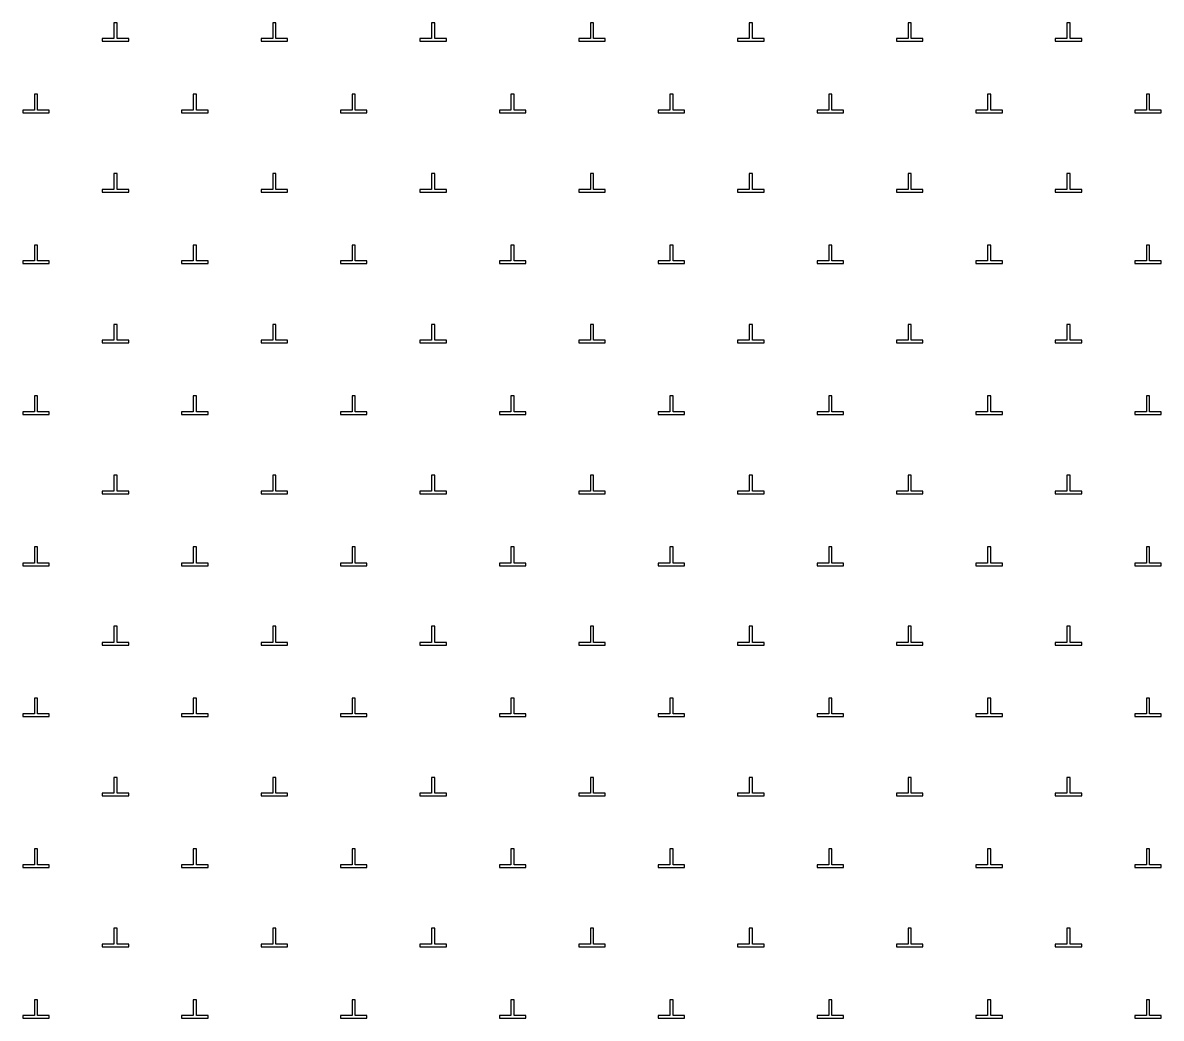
# Model space of a CAD drawing. Extents: x 550890 to 551618, y 1839259 to 1840146.
# Drawn here: x 551495.14 to 551516.64, y 1839950.24 to 1839969.05 of the extents above; entities that cross this region are included whole.
import ezdxf

# ---------------------------------------------------------------- set-up
doc = ezdxf.new("R2010")
doc.units = 0
doc.layers.add('Level 19', color=7, linetype='Continuous')

msp = doc.modelspace()

# ---------------------------------------------------------------- linework, layer by layer
at = {"layer": 'Level 19'}
for p, q in [((551496.92, 1839969.05), (551496.86, 1839969.05)), ((551496.86, 1839969.05), (551496.86, 1839968.75)), ((551496.92, 1839968.75), (551496.92, 1839969.05)), ((551499.92, 1839969.05), (551499.86, 1839969.05)), ((551499.86, 1839969.05), (551499.86, 1839968.75)), ((551499.92, 1839968.75), (551499.92, 1839969.05)), ((551502.92, 1839969.05), (551502.86, 1839969.05)), ((551502.86, 1839969.05), (551502.86, 1839968.75)), ((551502.92, 1839968.75), (551502.92, 1839969.05)), ((551505.92, 1839969.05), (551505.86, 1839969.05)), ((551505.86, 1839969.05), (551505.86, 1839968.75)), ((551505.92, 1839968.75), (551505.92, 1839969.05)), ((551508.92, 1839969.05), (551508.86, 1839969.05)), ((551508.86, 1839969.05), (551508.86, 1839968.75)), ((551508.92, 1839968.75), (551508.92, 1839969.05)), ((551511.92, 1839969.05), (551511.86, 1839969.05)), ((551511.86, 1839969.05), (551511.86, 1839968.75)), ((551511.92, 1839968.75), (551511.92, 1839969.05)), ((551514.92, 1839969.05), (551514.86, 1839969.05)), ((551514.86, 1839969.05), (551514.86, 1839968.75)), ((551514.92, 1839968.75), (551514.92, 1839969.05)), ((551496.86, 1839968.75), (551496.64, 1839968.75)), ((551496.64, 1839968.75), (551496.64, 1839968.7)), ((551497.14, 1839968.75), (551496.92, 1839968.75)), ((551497.14, 1839968.7), (551497.14, 1839968.75)), ((551499.86, 1839968.75), (551499.64, 1839968.75)), ((551499.64, 1839968.75), (551499.64, 1839968.7)), ((551500.14, 1839968.75), (551499.92, 1839968.75)), ((551500.14, 1839968.7), (551500.14, 1839968.75)), ((551502.86, 1839968.75), (551502.64, 1839968.75)), ((551502.64, 1839968.75), (551502.64, 1839968.7)), ((551503.14, 1839968.75), (551502.92, 1839968.75)), ((551503.14, 1839968.7), (551503.14, 1839968.75)), ((551505.86, 1839968.75), (551505.64, 1839968.75)), ((551505.64, 1839968.75), (551505.64, 1839968.7)), ((551506.14, 1839968.75), (551505.92, 1839968.75)), ((551506.14, 1839968.7), (551506.14, 1839968.75)), ((551508.86, 1839968.75), (551508.64, 1839968.75)), ((551508.64, 1839968.75), (551508.64, 1839968.7)), ((551509.14, 1839968.75), (551508.92, 1839968.75)), ((551509.14, 1839968.7), (551509.14, 1839968.75)), ((551511.86, 1839968.75), (551511.64, 1839968.75)), ((551511.64, 1839968.75), (551511.64, 1839968.7)), ((551512.14, 1839968.75), (551511.92, 1839968.75)), ((551512.14, 1839968.7), (551512.14, 1839968.75)), ((551514.86, 1839968.75), (551514.64, 1839968.75)), ((551514.64, 1839968.75), (551514.64, 1839968.7)), ((551515.14, 1839968.75), (551514.92, 1839968.75)), ((551515.14, 1839968.7), (551515.14, 1839968.75)), ((551496.64, 1839968.7), (551497.14, 1839968.7)), ((551499.64, 1839968.7), (551500.14, 1839968.7)), ((551502.64, 1839968.7), (551503.14, 1839968.7)), ((551505.64, 1839968.7), (551506.14, 1839968.7)), ((551508.64, 1839968.7), (551509.14, 1839968.7)), ((551511.64, 1839968.7), (551512.14, 1839968.7)), ((551514.64, 1839968.7), (551515.14, 1839968.7)), ((551495.42, 1839967.7), (551495.36, 1839967.7)), ((551495.36, 1839967.7), (551495.36, 1839967.4)), ((551495.42, 1839967.4), (551495.42, 1839967.7)), ((551498.42, 1839967.7), (551498.36, 1839967.7)), ((551498.36, 1839967.7), (551498.36, 1839967.4)), ((551498.42, 1839967.4), (551498.42, 1839967.7)), ((551501.42, 1839967.7), (551501.36, 1839967.7)), ((551501.36, 1839967.7), (551501.36, 1839967.4)), ((551501.42, 1839967.4), (551501.42, 1839967.7)), ((551504.42, 1839967.7), (551504.36, 1839967.7)), ((551504.36, 1839967.7), (551504.36, 1839967.4)), ((551504.42, 1839967.4), (551504.42, 1839967.7)), ((551507.42, 1839967.7), (551507.36, 1839967.7)), ((551507.36, 1839967.7), (551507.36, 1839967.4)), ((551507.42, 1839967.4), (551507.42, 1839967.7)), ((551510.42, 1839967.7), (551510.36, 1839967.7)), ((551510.36, 1839967.7), (551510.36, 1839967.4)), ((551510.42, 1839967.4), (551510.42, 1839967.7)), ((551513.42, 1839967.7), (551513.36, 1839967.7)), ((551513.36, 1839967.7), (551513.36, 1839967.4)), ((551513.42, 1839967.4), (551513.42, 1839967.7)), ((551516.42, 1839967.7), (551516.36, 1839967.7)), ((551516.36, 1839967.7), (551516.36, 1839967.4)), ((551516.42, 1839967.4), (551516.42, 1839967.7)), ((551495.36, 1839967.4), (551495.14, 1839967.4)), ((551495.14, 1839967.4), (551495.14, 1839967.35)), ((551495.14, 1839967.35), (551495.64, 1839967.35)), ((551495.64, 1839967.4), (551495.42, 1839967.4)), ((551495.64, 1839967.35), (551495.64, 1839967.4)), ((551498.36, 1839967.4), (551498.14, 1839967.4)), ((551498.14, 1839967.4), (551498.14, 1839967.35)), ((551498.14, 1839967.35), (551498.64, 1839967.35)), ((551498.64, 1839967.4), (551498.42, 1839967.4)), ((551498.64, 1839967.35), (551498.64, 1839967.4)), ((551501.36, 1839967.4), (551501.14, 1839967.4)), ((551501.14, 1839967.4), (551501.14, 1839967.35)), ((551501.14, 1839967.35), (551501.64, 1839967.35)), ((551501.64, 1839967.4), (551501.42, 1839967.4)), ((551501.64, 1839967.35), (551501.64, 1839967.4)), ((551504.36, 1839967.4), (551504.14, 1839967.4)), ((551504.14, 1839967.4), (551504.14, 1839967.35)), ((551504.14, 1839967.35), (551504.64, 1839967.35)), ((551504.64, 1839967.4), (551504.42, 1839967.4)), ((551504.64, 1839967.35), (551504.64, 1839967.4)), ((551507.36, 1839967.4), (551507.14, 1839967.4)), ((551507.14, 1839967.4), (551507.14, 1839967.35)), ((551507.14, 1839967.35), (551507.64, 1839967.35)), ((551507.64, 1839967.4), (551507.42, 1839967.4)), ((551507.64, 1839967.35), (551507.64, 1839967.4)), ((551510.36, 1839967.4), (551510.14, 1839967.4)), ((551510.14, 1839967.4), (551510.14, 1839967.35)), ((551510.14, 1839967.35), (551510.64, 1839967.35)), ((551510.64, 1839967.4), (551510.42, 1839967.4)), ((551510.64, 1839967.35), (551510.64, 1839967.4)), ((551513.36, 1839967.4), (551513.14, 1839967.4)), ((551513.14, 1839967.4), (551513.14, 1839967.35)), ((551513.14, 1839967.35), (551513.64, 1839967.35)), ((551513.64, 1839967.4), (551513.42, 1839967.4)), ((551513.64, 1839967.35), (551513.64, 1839967.4)), ((551516.36, 1839967.4), (551516.14, 1839967.4)), ((551516.14, 1839967.4), (551516.14, 1839967.35)), ((551516.14, 1839967.35), (551516.64, 1839967.35)), ((551516.64, 1839967.4), (551516.42, 1839967.4)), ((551516.64, 1839967.35), (551516.64, 1839967.4)), ((551496.92, 1839966.2), (551496.86, 1839966.2)), ((551496.86, 1839966.2), (551496.86, 1839965.9)), ((551496.92, 1839965.9), (551496.92, 1839966.2)), ((551499.92, 1839966.2), (551499.86, 1839966.2)), ((551499.86, 1839966.2), (551499.86, 1839965.9)), ((551499.92, 1839965.9), (551499.92, 1839966.2)), ((551502.92, 1839966.2), (551502.86, 1839966.2)), ((551502.86, 1839966.2), (551502.86, 1839965.9)), ((551502.92, 1839965.9), (551502.92, 1839966.2)), ((551505.92, 1839966.2), (551505.86, 1839966.2)), ((551505.86, 1839966.2), (551505.86, 1839965.9)), ((551505.92, 1839965.9), (551505.92, 1839966.2)), ((551508.92, 1839966.2), (551508.86, 1839966.2)), ((551508.86, 1839966.2), (551508.86, 1839965.9)), ((551508.92, 1839965.9), (551508.92, 1839966.2)), ((551511.92, 1839966.2), (551511.86, 1839966.2)), ((551511.86, 1839966.2), (551511.86, 1839965.9)), ((551511.92, 1839965.9), (551511.92, 1839966.2)), ((551514.92, 1839966.2), (551514.86, 1839966.2)), ((551514.86, 1839966.2), (551514.86, 1839965.9)), ((551514.92, 1839965.9), (551514.92, 1839966.2)), ((551496.86, 1839965.9), (551496.64, 1839965.9)), ((551496.64, 1839965.9), (551496.64, 1839965.85)), ((551496.64, 1839965.85), (551497.14, 1839965.85)), ((551497.14, 1839965.9), (551496.92, 1839965.9)), ((551497.14, 1839965.85), (551497.14, 1839965.9)), ((551499.86, 1839965.9), (551499.64, 1839965.9)), ((551499.64, 1839965.9), (551499.64, 1839965.85)), ((551499.64, 1839965.85), (551500.14, 1839965.85)), ((551500.14, 1839965.9), (551499.92, 1839965.9)), ((551500.14, 1839965.85), (551500.14, 1839965.9)), ((551502.86, 1839965.9), (551502.64, 1839965.9)), ((551502.64, 1839965.9), (551502.64, 1839965.85)), ((551502.64, 1839965.85), (551503.14, 1839965.85)), ((551503.14, 1839965.9), (551502.92, 1839965.9)), ((551503.14, 1839965.85), (551503.14, 1839965.9)), ((551505.86, 1839965.9), (551505.64, 1839965.9)), ((551505.64, 1839965.9), (551505.64, 1839965.85)), ((551505.64, 1839965.85), (551506.14, 1839965.85)), ((551506.14, 1839965.9), (551505.92, 1839965.9)), ((551506.14, 1839965.85), (551506.14, 1839965.9)), ((551508.86, 1839965.9), (551508.64, 1839965.9)), ((551508.64, 1839965.9), (551508.64, 1839965.85)), ((551508.64, 1839965.85), (551509.14, 1839965.85)), ((551509.14, 1839965.9), (551508.92, 1839965.9)), ((551509.14, 1839965.85), (551509.14, 1839965.9)), ((551511.86, 1839965.9), (551511.64, 1839965.9)), ((551511.64, 1839965.9), (551511.64, 1839965.85)), ((551511.64, 1839965.85), (551512.14, 1839965.85)), ((551512.14, 1839965.9), (551511.92, 1839965.9)), ((551512.14, 1839965.85), (551512.14, 1839965.9)), ((551514.86, 1839965.9), (551514.64, 1839965.9)), ((551514.64, 1839965.9), (551514.64, 1839965.85)), ((551514.64, 1839965.85), (551515.14, 1839965.85)), ((551515.14, 1839965.9), (551514.92, 1839965.9)), ((551515.14, 1839965.85), (551515.14, 1839965.9)), ((551495.42, 1839964.85), (551495.36, 1839964.85)), ((551495.36, 1839964.85), (551495.36, 1839964.55)), ((551495.42, 1839964.55), (551495.42, 1839964.85)), ((551498.42, 1839964.85), (551498.36, 1839964.85)), ((551498.36, 1839964.85), (551498.36, 1839964.55)), ((551498.42, 1839964.55), (551498.42, 1839964.85)), ((551501.42, 1839964.85), (551501.36, 1839964.85)), ((551501.36, 1839964.85), (551501.36, 1839964.55)), ((551501.42, 1839964.55), (551501.42, 1839964.85)), ((551504.42, 1839964.85), (551504.36, 1839964.85)), ((551504.36, 1839964.85), (551504.36, 1839964.55)), ((551504.42, 1839964.55), (551504.42, 1839964.85)), ((551507.42, 1839964.85), (551507.36, 1839964.85)), ((551507.36, 1839964.85), (551507.36, 1839964.55)), ((551507.42, 1839964.55), (551507.42, 1839964.85)), ((551510.42, 1839964.85), (551510.36, 1839964.85)), ((551510.36, 1839964.85), (551510.36, 1839964.55)), ((551510.42, 1839964.55), (551510.42, 1839964.85)), ((551513.42, 1839964.85), (551513.36, 1839964.85)), ((551513.36, 1839964.85), (551513.36, 1839964.55)), ((551513.42, 1839964.55), (551513.42, 1839964.85)), ((551516.42, 1839964.85), (551516.36, 1839964.85)), ((551516.36, 1839964.85), (551516.36, 1839964.55)), ((551516.42, 1839964.55), (551516.42, 1839964.85)), ((551495.36, 1839964.55), (551495.14, 1839964.55)), ((551495.14, 1839964.55), (551495.14, 1839964.5)), ((551495.14, 1839964.5), (551495.64, 1839964.5)), ((551495.64, 1839964.55), (551495.42, 1839964.55)), ((551495.64, 1839964.5), (551495.64, 1839964.55)), ((551498.36, 1839964.55), (551498.14, 1839964.55)), ((551498.14, 1839964.55), (551498.14, 1839964.5)), ((551498.14, 1839964.5), (551498.64, 1839964.5)), ((551498.64, 1839964.55), (551498.42, 1839964.55)), ((551498.64, 1839964.5), (551498.64, 1839964.55)), ((551501.36, 1839964.55), (551501.14, 1839964.55)), ((551501.14, 1839964.55), (551501.14, 1839964.5)), ((551501.14, 1839964.5), (551501.64, 1839964.5)), ((551501.64, 1839964.55), (551501.42, 1839964.55)), ((551501.64, 1839964.5), (551501.64, 1839964.55)), ((551504.36, 1839964.55), (551504.14, 1839964.55)), ((551504.14, 1839964.55), (551504.14, 1839964.5)), ((551504.14, 1839964.5), (551504.64, 1839964.5)), ((551504.64, 1839964.55), (551504.42, 1839964.55)), ((551504.64, 1839964.5), (551504.64, 1839964.55)), ((551507.36, 1839964.55), (551507.14, 1839964.55)), ((551507.14, 1839964.55), (551507.14, 1839964.5)), ((551507.14, 1839964.5), (551507.64, 1839964.5)), ((551507.64, 1839964.55), (551507.42, 1839964.55)), ((551507.64, 1839964.5), (551507.64, 1839964.55)), ((551510.36, 1839964.55), (551510.14, 1839964.55)), ((551510.14, 1839964.55), (551510.14, 1839964.5)), ((551510.14, 1839964.5), (551510.64, 1839964.5)), ((551510.64, 1839964.55), (551510.42, 1839964.55)), ((551510.64, 1839964.5), (551510.64, 1839964.55)), ((551513.36, 1839964.55), (551513.14, 1839964.55)), ((551513.14, 1839964.55), (551513.14, 1839964.5)), ((551513.14, 1839964.5), (551513.64, 1839964.5)), ((551513.64, 1839964.55), (551513.42, 1839964.55)), ((551513.64, 1839964.5), (551513.64, 1839964.55)), ((551516.36, 1839964.55), (551516.14, 1839964.55)), ((551516.14, 1839964.55), (551516.14, 1839964.5)), ((551516.14, 1839964.5), (551516.64, 1839964.5)), ((551516.64, 1839964.55), (551516.42, 1839964.55)), ((551516.64, 1839964.5), (551516.64, 1839964.55)), ((551496.92, 1839963.35), (551496.86, 1839963.35)), ((551496.86, 1839963.35), (551496.86, 1839963.05)), ((551496.92, 1839963.05), (551496.92, 1839963.35)), ((551499.92, 1839963.35), (551499.86, 1839963.35)), ((551499.86, 1839963.35), (551499.86, 1839963.05)), ((551499.92, 1839963.05), (551499.92, 1839963.35)), ((551502.92, 1839963.35), (551502.86, 1839963.35)), ((551502.86, 1839963.35), (551502.86, 1839963.05)), ((551502.92, 1839963.05), (551502.92, 1839963.35)), ((551505.92, 1839963.35), (551505.86, 1839963.35)), ((551505.86, 1839963.35), (551505.86, 1839963.05)), ((551505.92, 1839963.05), (551505.92, 1839963.35)), ((551508.92, 1839963.35), (551508.86, 1839963.35)), ((551508.86, 1839963.35), (551508.86, 1839963.05)), ((551508.92, 1839963.05), (551508.92, 1839963.35)), ((551511.92, 1839963.35), (551511.86, 1839963.35)), ((551511.86, 1839963.35), (551511.86, 1839963.05)), ((551511.92, 1839963.05), (551511.92, 1839963.35)), ((551514.92, 1839963.35), (551514.86, 1839963.35)), ((551514.86, 1839963.35), (551514.86, 1839963.05)), ((551514.92, 1839963.05), (551514.92, 1839963.35)), ((551496.86, 1839963.05), (551496.64, 1839963.05)), ((551496.64, 1839963.05), (551496.64, 1839963)), ((551496.64, 1839963), (551497.14, 1839963)), ((551497.14, 1839963.05), (551496.92, 1839963.05)), ((551497.14, 1839963), (551497.14, 1839963.05)), ((551499.86, 1839963.05), (551499.64, 1839963.05)), ((551499.64, 1839963.05), (551499.64, 1839963)), ((551499.64, 1839963), (551500.14, 1839963)), ((551500.14, 1839963.05), (551499.92, 1839963.05)), ((551500.14, 1839963), (551500.14, 1839963.05)), ((551502.86, 1839963.05), (551502.64, 1839963.05)), ((551502.64, 1839963.05), (551502.64, 1839963)), ((551502.64, 1839963), (551503.14, 1839963)), ((551503.14, 1839963.05), (551502.92, 1839963.05)), ((551503.14, 1839963), (551503.14, 1839963.05)), ((551505.86, 1839963.05), (551505.64, 1839963.05)), ((551505.64, 1839963.05), (551505.64, 1839963)), ((551505.64, 1839963), (551506.14, 1839963)), ((551506.14, 1839963.05), (551505.92, 1839963.05)), ((551506.14, 1839963), (551506.14, 1839963.05)), ((551508.86, 1839963.05), (551508.64, 1839963.05)), ((551508.64, 1839963.05), (551508.64, 1839963)), ((551508.64, 1839963), (551509.14, 1839963)), ((551509.14, 1839963.05), (551508.92, 1839963.05)), ((551509.14, 1839963), (551509.14, 1839963.05)), ((551511.86, 1839963.05), (551511.64, 1839963.05)), ((551511.64, 1839963.05), (551511.64, 1839963)), ((551511.64, 1839963), (551512.14, 1839963)), ((551512.14, 1839963.05), (551511.92, 1839963.05)), ((551512.14, 1839963), (551512.14, 1839963.05)), ((551514.86, 1839963.05), (551514.64, 1839963.05)), ((551514.64, 1839963.05), (551514.64, 1839963)), ((551514.64, 1839963), (551515.14, 1839963)), ((551515.14, 1839963.05), (551514.92, 1839963.05)), ((551515.14, 1839963), (551515.14, 1839963.05)), ((551495.42, 1839962), (551495.36, 1839962)), ((551495.36, 1839962), (551495.36, 1839961.7)), ((551495.42, 1839961.7), (551495.42, 1839962)), ((551498.42, 1839962), (551498.36, 1839962)), ((551498.36, 1839962), (551498.36, 1839961.7)), ((551498.42, 1839961.7), (551498.42, 1839962)), ((551501.42, 1839962), (551501.36, 1839962)), ((551501.36, 1839962), (551501.36, 1839961.7)), ((551501.42, 1839961.7), (551501.42, 1839962)), ((551504.42, 1839962), (551504.36, 1839962)), ((551504.36, 1839962), (551504.36, 1839961.7)), ((551504.42, 1839961.7), (551504.42, 1839962)), ((551507.42, 1839962), (551507.36, 1839962)), ((551507.36, 1839962), (551507.36, 1839961.7)), ((551507.42, 1839961.7), (551507.42, 1839962)), ((551510.42, 1839962), (551510.36, 1839962)), ((551510.36, 1839962), (551510.36, 1839961.7)), ((551510.42, 1839961.7), (551510.42, 1839962)), ((551513.42, 1839962), (551513.36, 1839962)), ((551513.36, 1839962), (551513.36, 1839961.7)), ((551513.42, 1839961.7), (551513.42, 1839962)), ((551516.42, 1839962), (551516.36, 1839962)), ((551516.36, 1839962), (551516.36, 1839961.7)), ((551516.42, 1839961.7), (551516.42, 1839962)), ((551495.36, 1839961.7), (551495.14, 1839961.7)), ((551495.14, 1839961.7), (551495.14, 1839961.65)), ((551495.14, 1839961.65), (551495.64, 1839961.65)), ((551495.64, 1839961.7), (551495.42, 1839961.7)), ((551495.64, 1839961.65), (551495.64, 1839961.7)), ((551498.36, 1839961.7), (551498.14, 1839961.7)), ((551498.14, 1839961.7), (551498.14, 1839961.65)), ((551498.14, 1839961.65), (551498.64, 1839961.65)), ((551498.64, 1839961.7), (551498.42, 1839961.7)), ((551498.64, 1839961.65), (551498.64, 1839961.7)), ((551501.36, 1839961.7), (551501.14, 1839961.7)), ((551501.14, 1839961.7), (551501.14, 1839961.65)), ((551501.14, 1839961.65), (551501.64, 1839961.65)), ((551501.64, 1839961.7), (551501.42, 1839961.7)), ((551501.64, 1839961.65), (551501.64, 1839961.7)), ((551504.36, 1839961.7), (551504.14, 1839961.7)), ((551504.14, 1839961.7), (551504.14, 1839961.65)), ((551504.14, 1839961.65), (551504.64, 1839961.65)), ((551504.64, 1839961.7), (551504.42, 1839961.7)), ((551504.64, 1839961.65), (551504.64, 1839961.7)), ((551507.36, 1839961.7), (551507.14, 1839961.7)), ((551507.14, 1839961.7), (551507.14, 1839961.65)), ((551507.14, 1839961.65), (551507.64, 1839961.65)), ((551507.64, 1839961.7), (551507.42, 1839961.7)), ((551507.64, 1839961.65), (551507.64, 1839961.7)), ((551510.36, 1839961.7), (551510.14, 1839961.7)), ((551510.14, 1839961.7), (551510.14, 1839961.65)), ((551510.14, 1839961.65), (551510.64, 1839961.65)), ((551510.64, 1839961.7), (551510.42, 1839961.7)), ((551510.64, 1839961.65), (551510.64, 1839961.7)), ((551513.36, 1839961.7), (551513.14, 1839961.7)), ((551513.14, 1839961.7), (551513.14, 1839961.65)), ((551513.14, 1839961.65), (551513.64, 1839961.65)), ((551513.64, 1839961.7), (551513.42, 1839961.7)), ((551513.64, 1839961.65), (551513.64, 1839961.7)), ((551516.36, 1839961.7), (551516.14, 1839961.7)), ((551516.14, 1839961.7), (551516.14, 1839961.65)), ((551516.14, 1839961.65), (551516.64, 1839961.65)), ((551516.64, 1839961.7), (551516.42, 1839961.7)), ((551516.64, 1839961.65), (551516.64, 1839961.7)), ((551496.92, 1839960.5), (551496.86, 1839960.5)), ((551496.86, 1839960.5), (551496.86, 1839960.2)), ((551496.92, 1839960.2), (551496.92, 1839960.5)), ((551499.92, 1839960.5), (551499.86, 1839960.5)), ((551499.86, 1839960.5), (551499.86, 1839960.2)), ((551499.92, 1839960.2), (551499.92, 1839960.5)), ((551502.92, 1839960.5), (551502.86, 1839960.5)), ((551502.86, 1839960.5), (551502.86, 1839960.2)), ((551502.92, 1839960.2), (551502.92, 1839960.5)), ((551505.92, 1839960.5), (551505.86, 1839960.5)), ((551505.86, 1839960.5), (551505.86, 1839960.2)), ((551505.92, 1839960.2), (551505.92, 1839960.5)), ((551508.92, 1839960.5), (551508.86, 1839960.5)), ((551508.86, 1839960.5), (551508.86, 1839960.2)), ((551508.92, 1839960.2), (551508.92, 1839960.5)), ((551511.92, 1839960.5), (551511.86, 1839960.5)), ((551511.86, 1839960.5), (551511.86, 1839960.2)), ((551511.92, 1839960.2), (551511.92, 1839960.5)), ((551514.92, 1839960.5), (551514.86, 1839960.5)), ((551514.86, 1839960.5), (551514.86, 1839960.2)), ((551514.92, 1839960.2), (551514.92, 1839960.5)), ((551496.86, 1839960.2), (551496.64, 1839960.2)), ((551496.64, 1839960.2), (551496.64, 1839960.15)), ((551496.64, 1839960.15), (551497.14, 1839960.15)), ((551497.14, 1839960.2), (551496.92, 1839960.2)), ((551497.14, 1839960.15), (551497.14, 1839960.2)), ((551499.86, 1839960.2), (551499.64, 1839960.2)), ((551499.64, 1839960.2), (551499.64, 1839960.15)), ((551499.64, 1839960.15), (551500.14, 1839960.15)), ((551500.14, 1839960.2), (551499.92, 1839960.2)), ((551500.14, 1839960.15), (551500.14, 1839960.2)), ((551502.86, 1839960.2), (551502.64, 1839960.2)), ((551502.64, 1839960.2), (551502.64, 1839960.15)), ((551502.64, 1839960.15), (551503.14, 1839960.15)), ((551503.14, 1839960.2), (551502.92, 1839960.2)), ((551503.14, 1839960.15), (551503.14, 1839960.2)), ((551505.86, 1839960.2), (551505.64, 1839960.2)), ((551505.64, 1839960.2), (551505.64, 1839960.15)), ((551505.64, 1839960.15), (551506.14, 1839960.15)), ((551506.14, 1839960.2), (551505.92, 1839960.2)), ((551506.14, 1839960.15), (551506.14, 1839960.2)), ((551508.86, 1839960.2), (551508.64, 1839960.2)), ((551508.64, 1839960.2), (551508.64, 1839960.15)), ((551508.64, 1839960.15), (551509.14, 1839960.15)), ((551509.14, 1839960.2), (551508.92, 1839960.2)), ((551509.14, 1839960.15), (551509.14, 1839960.2)), ((551511.86, 1839960.2), (551511.64, 1839960.2)), ((551511.64, 1839960.2), (551511.64, 1839960.15)), ((551511.64, 1839960.15), (551512.14, 1839960.15)), ((551512.14, 1839960.2), (551511.92, 1839960.2)), ((551512.14, 1839960.15), (551512.14, 1839960.2)), ((551514.86, 1839960.2), (551514.64, 1839960.2)), ((551514.64, 1839960.2), (551514.64, 1839960.15)), ((551514.64, 1839960.15), (551515.14, 1839960.15)), ((551515.14, 1839960.2), (551514.92, 1839960.2)), ((551515.14, 1839960.15), (551515.14, 1839960.2)), ((551495.42, 1839959.15), (551495.36, 1839959.15)), ((551495.36, 1839959.15), (551495.36, 1839958.84)), ((551495.42, 1839958.84), (551495.42, 1839959.15)), ((551498.42, 1839959.15), (551498.36, 1839959.15)), ((551498.36, 1839959.15), (551498.36, 1839958.84)), ((551498.42, 1839958.84), (551498.42, 1839959.15)), ((551501.42, 1839959.15), (551501.36, 1839959.15)), ((551501.36, 1839959.15), (551501.36, 1839958.84)), ((551501.42, 1839958.84), (551501.42, 1839959.15)), ((551504.42, 1839959.15), (551504.36, 1839959.15)), ((551504.36, 1839959.15), (551504.36, 1839958.84)), ((551504.42, 1839958.84), (551504.42, 1839959.15)), ((551507.42, 1839959.15), (551507.36, 1839959.15)), ((551507.36, 1839959.15), (551507.36, 1839958.84)), ((551507.42, 1839958.84), (551507.42, 1839959.15)), ((551510.42, 1839959.15), (551510.36, 1839959.15)), ((551510.36, 1839959.15), (551510.36, 1839958.84)), ((551510.42, 1839958.84), (551510.42, 1839959.15)), ((551513.42, 1839959.15), (551513.36, 1839959.15)), ((551513.36, 1839959.15), (551513.36, 1839958.84)), ((551513.42, 1839958.84), (551513.42, 1839959.15)), ((551516.42, 1839959.15), (551516.36, 1839959.15)), ((551516.36, 1839959.15), (551516.36, 1839958.84)), ((551516.42, 1839958.84), (551516.42, 1839959.15)), ((551495.36, 1839958.84), (551495.14, 1839958.84)), ((551495.14, 1839958.84), (551495.14, 1839958.79)), ((551495.64, 1839958.84), (551495.42, 1839958.84)), ((551495.64, 1839958.79), (551495.64, 1839958.84)), ((551498.36, 1839958.84), (551498.14, 1839958.84)), ((551498.14, 1839958.84), (551498.14, 1839958.79)), ((551498.64, 1839958.84), (551498.42, 1839958.84)), ((551498.64, 1839958.79), (551498.64, 1839958.84)), ((551501.36, 1839958.84), (551501.14, 1839958.84)), ((551501.14, 1839958.84), (551501.14, 1839958.79)), ((551501.64, 1839958.84), (551501.42, 1839958.84)), ((551501.64, 1839958.79), (551501.64, 1839958.84)), ((551504.36, 1839958.84), (551504.14, 1839958.84)), ((551504.14, 1839958.84), (551504.14, 1839958.79)), ((551504.64, 1839958.84), (551504.42, 1839958.84)), ((551504.64, 1839958.79), (551504.64, 1839958.84)), ((551507.36, 1839958.84), (551507.14, 1839958.84)), ((551507.14, 1839958.84), (551507.14, 1839958.79)), ((551507.64, 1839958.84), (551507.42, 1839958.84)), ((551507.64, 1839958.79), (551507.64, 1839958.84)), ((551510.36, 1839958.84), (551510.14, 1839958.84)), ((551510.14, 1839958.84), (551510.14, 1839958.79)), ((551510.64, 1839958.84), (551510.42, 1839958.84)), ((551510.64, 1839958.79), (551510.64, 1839958.84)), ((551513.36, 1839958.84), (551513.14, 1839958.84)), ((551513.14, 1839958.84), (551513.14, 1839958.79)), ((551513.64, 1839958.84), (551513.42, 1839958.84)), ((551513.64, 1839958.79), (551513.64, 1839958.84)), ((551516.36, 1839958.84), (551516.14, 1839958.84)), ((551516.14, 1839958.84), (551516.14, 1839958.79)), ((551516.64, 1839958.84), (551516.42, 1839958.84)), ((551516.64, 1839958.79), (551516.64, 1839958.84)), ((551495.14, 1839958.79), (551495.64, 1839958.79)), ((551498.14, 1839958.79), (551498.64, 1839958.79)), ((551501.14, 1839958.79), (551501.64, 1839958.79)), ((551504.14, 1839958.79), (551504.64, 1839958.79)), ((551507.14, 1839958.79), (551507.64, 1839958.79)), ((551510.14, 1839958.79), (551510.64, 1839958.79)), ((551513.14, 1839958.79), (551513.64, 1839958.79)), ((551516.14, 1839958.79), (551516.64, 1839958.79)), ((551496.92, 1839957.65), (551496.86, 1839957.65)), ((551496.86, 1839957.65), (551496.86, 1839957.34)), ((551496.92, 1839957.34), (551496.92, 1839957.65)), ((551499.92, 1839957.65), (551499.86, 1839957.65)), ((551499.86, 1839957.65), (551499.86, 1839957.34)), ((551499.92, 1839957.34), (551499.92, 1839957.65)), ((551502.92, 1839957.65), (551502.86, 1839957.65)), ((551502.86, 1839957.65), (551502.86, 1839957.34)), ((551502.92, 1839957.34), (551502.92, 1839957.65)), ((551505.92, 1839957.65), (551505.86, 1839957.65)), ((551505.86, 1839957.65), (551505.86, 1839957.34)), ((551505.92, 1839957.34), (551505.92, 1839957.65)), ((551508.92, 1839957.65), (551508.86, 1839957.65)), ((551508.86, 1839957.65), (551508.86, 1839957.34)), ((551508.92, 1839957.34), (551508.92, 1839957.65)), ((551511.92, 1839957.65), (551511.86, 1839957.65)), ((551511.86, 1839957.65), (551511.86, 1839957.34)), ((551511.92, 1839957.34), (551511.92, 1839957.65)), ((551514.92, 1839957.65), (551514.86, 1839957.65)), ((551514.86, 1839957.65), (551514.86, 1839957.34)), ((551514.92, 1839957.34), (551514.92, 1839957.65)), ((551496.86, 1839957.34), (551496.64, 1839957.34)), ((551496.64, 1839957.34), (551496.64, 1839957.29)), ((551497.14, 1839957.34), (551496.92, 1839957.34)), ((551497.14, 1839957.29), (551497.14, 1839957.34)), ((551499.86, 1839957.34), (551499.64, 1839957.34)), ((551499.64, 1839957.34), (551499.64, 1839957.29)), ((551500.14, 1839957.34), (551499.92, 1839957.34)), ((551500.14, 1839957.29), (551500.14, 1839957.34)), ((551502.86, 1839957.34), (551502.64, 1839957.34)), ((551502.64, 1839957.34), (551502.64, 1839957.29)), ((551503.14, 1839957.34), (551502.92, 1839957.34)), ((551503.14, 1839957.29), (551503.14, 1839957.34)), ((551505.86, 1839957.34), (551505.64, 1839957.34)), ((551505.64, 1839957.34), (551505.64, 1839957.29)), ((551506.14, 1839957.34), (551505.92, 1839957.34)), ((551506.14, 1839957.29), (551506.14, 1839957.34)), ((551508.86, 1839957.34), (551508.64, 1839957.34)), ((551508.64, 1839957.34), (551508.64, 1839957.29)), ((551509.14, 1839957.34), (551508.92, 1839957.34)), ((551509.14, 1839957.29), (551509.14, 1839957.34)), ((551511.86, 1839957.34), (551511.64, 1839957.34)), ((551511.64, 1839957.34), (551511.64, 1839957.29)), ((551512.14, 1839957.34), (551511.92, 1839957.34)), ((551512.14, 1839957.29), (551512.14, 1839957.34)), ((551514.86, 1839957.34), (551514.64, 1839957.34)), ((551514.64, 1839957.34), (551514.64, 1839957.29)), ((551515.14, 1839957.34), (551514.92, 1839957.34)), ((551515.14, 1839957.29), (551515.14, 1839957.34)), ((551496.64, 1839957.29), (551497.14, 1839957.29)), ((551499.64, 1839957.29), (551500.14, 1839957.29)), ((551502.64, 1839957.29), (551503.14, 1839957.29)), ((551505.64, 1839957.29), (551506.14, 1839957.29)), ((551508.64, 1839957.29), (551509.14, 1839957.29)), ((551511.64, 1839957.29), (551512.14, 1839957.29)), ((551514.64, 1839957.29), (551515.14, 1839957.29)), ((551495.42, 1839956.29), (551495.36, 1839956.29)), ((551495.36, 1839956.29), (551495.36, 1839955.99)), ((551495.42, 1839955.99), (551495.42, 1839956.29)), ((551498.42, 1839956.29), (551498.36, 1839956.29)), ((551498.36, 1839956.29), (551498.36, 1839955.99)), ((551498.42, 1839955.99), (551498.42, 1839956.29)), ((551501.42, 1839956.29), (551501.36, 1839956.29)), ((551501.36, 1839956.29), (551501.36, 1839955.99)), ((551501.42, 1839955.99), (551501.42, 1839956.29)), ((551504.42, 1839956.29), (551504.36, 1839956.29)), ((551504.36, 1839956.29), (551504.36, 1839955.99)), ((551504.42, 1839955.99), (551504.42, 1839956.29)), ((551507.42, 1839956.29), (551507.36, 1839956.29)), ((551507.36, 1839956.29), (551507.36, 1839955.99)), ((551507.42, 1839955.99), (551507.42, 1839956.29)), ((551510.42, 1839956.29), (551510.36, 1839956.29)), ((551510.36, 1839956.29), (551510.36, 1839955.99)), ((551510.42, 1839955.99), (551510.42, 1839956.29)), ((551513.42, 1839956.29), (551513.36, 1839956.29)), ((551513.36, 1839956.29), (551513.36, 1839955.99)), ((551513.42, 1839955.99), (551513.42, 1839956.29)), ((551516.42, 1839956.29), (551516.36, 1839956.29)), ((551516.36, 1839956.29), (551516.36, 1839955.99)), ((551516.42, 1839955.99), (551516.42, 1839956.29)), ((551495.36, 1839955.99), (551495.14, 1839955.99)), ((551495.14, 1839955.99), (551495.14, 1839955.94)), ((551495.14, 1839955.94), (551495.64, 1839955.94)), ((551495.64, 1839955.99), (551495.42, 1839955.99)), ((551495.64, 1839955.94), (551495.64, 1839955.99)), ((551498.36, 1839955.99), (551498.14, 1839955.99)), ((551498.14, 1839955.99), (551498.14, 1839955.94)), ((551498.14, 1839955.94), (551498.64, 1839955.94)), ((551498.64, 1839955.99), (551498.42, 1839955.99)), ((551498.64, 1839955.94), (551498.64, 1839955.99)), ((551501.36, 1839955.99), (551501.14, 1839955.99)), ((551501.14, 1839955.99), (551501.14, 1839955.94)), ((551501.14, 1839955.94), (551501.64, 1839955.94)), ((551501.64, 1839955.99), (551501.42, 1839955.99)), ((551501.64, 1839955.94), (551501.64, 1839955.99)), ((551504.36, 1839955.99), (551504.14, 1839955.99)), ((551504.14, 1839955.99), (551504.14, 1839955.94)), ((551504.14, 1839955.94), (551504.64, 1839955.94)), ((551504.64, 1839955.99), (551504.42, 1839955.99)), ((551504.64, 1839955.94), (551504.64, 1839955.99)), ((551507.36, 1839955.99), (551507.14, 1839955.99)), ((551507.14, 1839955.99), (551507.14, 1839955.94)), ((551507.14, 1839955.94), (551507.64, 1839955.94)), ((551507.64, 1839955.99), (551507.42, 1839955.99)), ((551507.64, 1839955.94), (551507.64, 1839955.99)), ((551510.36, 1839955.99), (551510.14, 1839955.99)), ((551510.14, 1839955.99), (551510.14, 1839955.94)), ((551510.14, 1839955.94), (551510.64, 1839955.94)), ((551510.64, 1839955.99), (551510.42, 1839955.99)), ((551510.64, 1839955.94), (551510.64, 1839955.99)), ((551513.36, 1839955.99), (551513.14, 1839955.99)), ((551513.14, 1839955.99), (551513.14, 1839955.94)), ((551513.14, 1839955.94), (551513.64, 1839955.94)), ((551513.64, 1839955.99), (551513.42, 1839955.99)), ((551513.64, 1839955.94), (551513.64, 1839955.99)), ((551516.36, 1839955.99), (551516.14, 1839955.99)), ((551516.14, 1839955.99), (551516.14, 1839955.94)), ((551516.14, 1839955.94), (551516.64, 1839955.94)), ((551516.64, 1839955.99), (551516.42, 1839955.99)), ((551516.64, 1839955.94), (551516.64, 1839955.99)), ((551496.92, 1839954.79), (551496.86, 1839954.79)), ((551496.86, 1839954.79), (551496.86, 1839954.49)), ((551496.92, 1839954.49), (551496.92, 1839954.79)), ((551499.92, 1839954.79), (551499.86, 1839954.79)), ((551499.86, 1839954.79), (551499.86, 1839954.49)), ((551499.92, 1839954.49), (551499.92, 1839954.79)), ((551502.92, 1839954.79), (551502.86, 1839954.79)), ((551502.86, 1839954.79), (551502.86, 1839954.49)), ((551502.92, 1839954.49), (551502.92, 1839954.79)), ((551505.92, 1839954.79), (551505.86, 1839954.79)), ((551505.86, 1839954.79), (551505.86, 1839954.49)), ((551505.92, 1839954.49), (551505.92, 1839954.79)), ((551508.92, 1839954.79), (551508.86, 1839954.79)), ((551508.86, 1839954.79), (551508.86, 1839954.49)), ((551508.92, 1839954.49), (551508.92, 1839954.79)), ((551511.92, 1839954.79), (551511.86, 1839954.79)), ((551511.86, 1839954.79), (551511.86, 1839954.49)), ((551511.92, 1839954.49), (551511.92, 1839954.79)), ((551514.92, 1839954.79), (551514.86, 1839954.79)), ((551514.86, 1839954.79), (551514.86, 1839954.49)), ((551514.92, 1839954.49), (551514.92, 1839954.79)), ((551496.86, 1839954.49), (551496.64, 1839954.49)), ((551496.64, 1839954.49), (551496.64, 1839954.44)), ((551496.64, 1839954.44), (551497.14, 1839954.44)), ((551497.14, 1839954.49), (551496.92, 1839954.49)), ((551497.14, 1839954.44), (551497.14, 1839954.49)), ((551499.86, 1839954.49), (551499.64, 1839954.49)), ((551499.64, 1839954.49), (551499.64, 1839954.44)), ((551499.64, 1839954.44), (551500.14, 1839954.44)), ((551500.14, 1839954.49), (551499.92, 1839954.49)), ((551500.14, 1839954.44), (551500.14, 1839954.49)), ((551502.86, 1839954.49), (551502.64, 1839954.49)), ((551502.64, 1839954.49), (551502.64, 1839954.44)), ((551502.64, 1839954.44), (551503.14, 1839954.44)), ((551503.14, 1839954.49), (551502.92, 1839954.49)), ((551503.14, 1839954.44), (551503.14, 1839954.49)), ((551505.86, 1839954.49), (551505.64, 1839954.49)), ((551505.64, 1839954.49), (551505.64, 1839954.44)), ((551505.64, 1839954.44), (551506.14, 1839954.44)), ((551506.14, 1839954.49), (551505.92, 1839954.49)), ((551506.14, 1839954.44), (551506.14, 1839954.49)), ((551508.86, 1839954.49), (551508.64, 1839954.49)), ((551508.64, 1839954.49), (551508.64, 1839954.44)), ((551508.64, 1839954.44), (551509.14, 1839954.44)), ((551509.14, 1839954.49), (551508.92, 1839954.49)), ((551509.14, 1839954.44), (551509.14, 1839954.49)), ((551511.86, 1839954.49), (551511.64, 1839954.49)), ((551511.64, 1839954.49), (551511.64, 1839954.44)), ((551511.64, 1839954.44), (551512.14, 1839954.44)), ((551512.14, 1839954.49), (551511.92, 1839954.49)), ((551512.14, 1839954.44), (551512.14, 1839954.49)), ((551514.86, 1839954.49), (551514.64, 1839954.49)), ((551514.64, 1839954.49), (551514.64, 1839954.44)), ((551514.64, 1839954.44), (551515.14, 1839954.44)), ((551515.14, 1839954.49), (551514.92, 1839954.49)), ((551515.14, 1839954.44), (551515.14, 1839954.49)), ((551495.42, 1839953.44), (551495.36, 1839953.44)), ((551495.36, 1839953.44), (551495.36, 1839953.14)), ((551495.42, 1839953.14), (551495.42, 1839953.44)), ((551498.42, 1839953.44), (551498.36, 1839953.44)), ((551498.36, 1839953.44), (551498.36, 1839953.14)), ((551498.42, 1839953.14), (551498.42, 1839953.44)), ((551501.42, 1839953.44), (551501.36, 1839953.44)), ((551501.36, 1839953.44), (551501.36, 1839953.14)), ((551501.42, 1839953.14), (551501.42, 1839953.44)), ((551504.42, 1839953.44), (551504.36, 1839953.44)), ((551504.36, 1839953.44), (551504.36, 1839953.14)), ((551504.42, 1839953.14), (551504.42, 1839953.44)), ((551507.42, 1839953.44), (551507.36, 1839953.44)), ((551507.36, 1839953.44), (551507.36, 1839953.14)), ((551507.42, 1839953.14), (551507.42, 1839953.44)), ((551510.42, 1839953.44), (551510.36, 1839953.44)), ((551510.36, 1839953.44), (551510.36, 1839953.14)), ((551510.42, 1839953.14), (551510.42, 1839953.44)), ((551513.42, 1839953.44), (551513.36, 1839953.44)), ((551513.36, 1839953.44), (551513.36, 1839953.14)), ((551513.42, 1839953.14), (551513.42, 1839953.44)), ((551516.42, 1839953.44), (551516.36, 1839953.44)), ((551516.36, 1839953.44), (551516.36, 1839953.14)), ((551516.42, 1839953.14), (551516.42, 1839953.44)), ((551495.36, 1839953.14), (551495.14, 1839953.14)), ((551495.14, 1839953.14), (551495.14, 1839953.09)), ((551495.14, 1839953.09), (551495.64, 1839953.09)), ((551495.64, 1839953.14), (551495.42, 1839953.14)), ((551495.64, 1839953.09), (551495.64, 1839953.14)), ((551498.36, 1839953.14), (551498.14, 1839953.14)), ((551498.14, 1839953.14), (551498.14, 1839953.09)), ((551498.14, 1839953.09), (551498.64, 1839953.09)), ((551498.64, 1839953.14), (551498.42, 1839953.14)), ((551498.64, 1839953.09), (551498.64, 1839953.14)), ((551501.36, 1839953.14), (551501.14, 1839953.14)), ((551501.14, 1839953.14), (551501.14, 1839953.09)), ((551501.14, 1839953.09), (551501.64, 1839953.09)), ((551501.64, 1839953.14), (551501.42, 1839953.14)), ((551501.64, 1839953.09), (551501.64, 1839953.14)), ((551504.36, 1839953.14), (551504.14, 1839953.14)), ((551504.14, 1839953.14), (551504.14, 1839953.09)), ((551504.14, 1839953.09), (551504.64, 1839953.09)), ((551504.64, 1839953.14), (551504.42, 1839953.14)), ((551504.64, 1839953.09), (551504.64, 1839953.14)), ((551507.36, 1839953.14), (551507.14, 1839953.14)), ((551507.14, 1839953.14), (551507.14, 1839953.09)), ((551507.14, 1839953.09), (551507.64, 1839953.09)), ((551507.64, 1839953.14), (551507.42, 1839953.14)), ((551507.64, 1839953.09), (551507.64, 1839953.14)), ((551510.36, 1839953.14), (551510.14, 1839953.14)), ((551510.14, 1839953.14), (551510.14, 1839953.09)), ((551510.14, 1839953.09), (551510.64, 1839953.09)), ((551510.64, 1839953.14), (551510.42, 1839953.14)), ((551510.64, 1839953.09), (551510.64, 1839953.14)), ((551513.36, 1839953.14), (551513.14, 1839953.14)), ((551513.14, 1839953.14), (551513.14, 1839953.09)), ((551513.14, 1839953.09), (551513.64, 1839953.09)), ((551513.64, 1839953.14), (551513.42, 1839953.14)), ((551513.64, 1839953.09), (551513.64, 1839953.14)), ((551516.36, 1839953.14), (551516.14, 1839953.14)), ((551516.14, 1839953.14), (551516.14, 1839953.09)), ((551516.14, 1839953.09), (551516.64, 1839953.09)), ((551516.64, 1839953.14), (551516.42, 1839953.14)), ((551516.64, 1839953.09), (551516.64, 1839953.14)), ((551496.92, 1839951.94), (551496.86, 1839951.94)), ((551496.86, 1839951.94), (551496.86, 1839951.64)), ((551496.92, 1839951.64), (551496.92, 1839951.94)), ((551499.92, 1839951.94), (551499.86, 1839951.94)), ((551499.86, 1839951.94), (551499.86, 1839951.64)), ((551499.92, 1839951.64), (551499.92, 1839951.94)), ((551502.92, 1839951.94), (551502.86, 1839951.94)), ((551502.86, 1839951.94), (551502.86, 1839951.64)), ((551502.92, 1839951.64), (551502.92, 1839951.94)), ((551505.92, 1839951.94), (551505.86, 1839951.94)), ((551505.86, 1839951.94), (551505.86, 1839951.64)), ((551505.92, 1839951.64), (551505.92, 1839951.94)), ((551508.92, 1839951.94), (551508.86, 1839951.94)), ((551508.86, 1839951.94), (551508.86, 1839951.64)), ((551508.92, 1839951.64), (551508.92, 1839951.94)), ((551511.92, 1839951.94), (551511.86, 1839951.94)), ((551511.86, 1839951.94), (551511.86, 1839951.64)), ((551511.92, 1839951.64), (551511.92, 1839951.94)), ((551514.92, 1839951.94), (551514.86, 1839951.94)), ((551514.86, 1839951.94), (551514.86, 1839951.64)), ((551514.92, 1839951.64), (551514.92, 1839951.94)), ((551496.86, 1839951.64), (551496.64, 1839951.64)), ((551496.64, 1839951.64), (551496.64, 1839951.59)), ((551496.64, 1839951.59), (551497.14, 1839951.59)), ((551497.14, 1839951.64), (551496.92, 1839951.64)), ((551497.14, 1839951.59), (551497.14, 1839951.64)), ((551499.86, 1839951.64), (551499.64, 1839951.64)), ((551499.64, 1839951.64), (551499.64, 1839951.59)), ((551499.64, 1839951.59), (551500.14, 1839951.59)), ((551500.14, 1839951.64), (551499.92, 1839951.64)), ((551500.14, 1839951.59), (551500.14, 1839951.64)), ((551502.86, 1839951.64), (551502.64, 1839951.64)), ((551502.64, 1839951.64), (551502.64, 1839951.59)), ((551502.64, 1839951.59), (551503.14, 1839951.59)), ((551503.14, 1839951.64), (551502.92, 1839951.64)), ((551503.14, 1839951.59), (551503.14, 1839951.64)), ((551505.86, 1839951.64), (551505.64, 1839951.64)), ((551505.64, 1839951.64), (551505.64, 1839951.59)), ((551505.64, 1839951.59), (551506.14, 1839951.59)), ((551506.14, 1839951.64), (551505.92, 1839951.64)), ((551506.14, 1839951.59), (551506.14, 1839951.64)), ((551508.86, 1839951.64), (551508.64, 1839951.64)), ((551508.64, 1839951.64), (551508.64, 1839951.59)), ((551508.64, 1839951.59), (551509.14, 1839951.59)), ((551509.14, 1839951.64), (551508.92, 1839951.64)), ((551509.14, 1839951.59), (551509.14, 1839951.64)), ((551511.86, 1839951.64), (551511.64, 1839951.64)), ((551511.64, 1839951.64), (551511.64, 1839951.59)), ((551511.64, 1839951.59), (551512.14, 1839951.59)), ((551512.14, 1839951.64), (551511.92, 1839951.64)), ((551512.14, 1839951.59), (551512.14, 1839951.64)), ((551514.86, 1839951.64), (551514.64, 1839951.64)), ((551514.64, 1839951.64), (551514.64, 1839951.59)), ((551514.64, 1839951.59), (551515.14, 1839951.59)), ((551515.14, 1839951.64), (551514.92, 1839951.64)), ((551515.14, 1839951.59), (551515.14, 1839951.64)), ((551495.42, 1839950.59), (551495.36, 1839950.59)), ((551495.36, 1839950.59), (551495.36, 1839950.29)), ((551495.42, 1839950.29), (551495.42, 1839950.59)), ((551498.42, 1839950.59), (551498.36, 1839950.59)), ((551498.36, 1839950.59), (551498.36, 1839950.29)), ((551498.42, 1839950.29), (551498.42, 1839950.59)), ((551501.42, 1839950.59), (551501.36, 1839950.59)), ((551501.36, 1839950.59), (551501.36, 1839950.29)), ((551501.42, 1839950.29), (551501.42, 1839950.59)), ((551504.42, 1839950.59), (551504.36, 1839950.59)), ((551504.36, 1839950.59), (551504.36, 1839950.29)), ((551504.42, 1839950.29), (551504.42, 1839950.59)), ((551507.42, 1839950.59), (551507.36, 1839950.59)), ((551507.36, 1839950.59), (551507.36, 1839950.29)), ((551507.42, 1839950.29), (551507.42, 1839950.59)), ((551510.42, 1839950.59), (551510.36, 1839950.59)), ((551510.36, 1839950.59), (551510.36, 1839950.29)), ((551510.42, 1839950.29), (551510.42, 1839950.59)), ((551513.42, 1839950.59), (551513.36, 1839950.59)), ((551513.36, 1839950.59), (551513.36, 1839950.29)), ((551513.42, 1839950.29), (551513.42, 1839950.59)), ((551516.42, 1839950.59), (551516.36, 1839950.59)), ((551516.36, 1839950.59), (551516.36, 1839950.29)), ((551516.42, 1839950.29), (551516.42, 1839950.59)), ((551495.36, 1839950.29), (551495.14, 1839950.29)), ((551495.14, 1839950.29), (551495.14, 1839950.24)), ((551495.14, 1839950.24), (551495.64, 1839950.24)), ((551495.64, 1839950.29), (551495.42, 1839950.29)), ((551495.64, 1839950.24), (551495.64, 1839950.29)), ((551498.36, 1839950.29), (551498.14, 1839950.29)), ((551498.14, 1839950.29), (551498.14, 1839950.24)), ((551498.14, 1839950.24), (551498.64, 1839950.24)), ((551498.64, 1839950.29), (551498.42, 1839950.29)), ((551498.64, 1839950.24), (551498.64, 1839950.29)), ((551501.36, 1839950.29), (551501.14, 1839950.29)), ((551501.14, 1839950.29), (551501.14, 1839950.24)), ((551501.14, 1839950.24), (551501.64, 1839950.24)), ((551501.64, 1839950.29), (551501.42, 1839950.29)), ((551501.64, 1839950.24), (551501.64, 1839950.29)), ((551504.36, 1839950.29), (551504.14, 1839950.29)), ((551504.14, 1839950.29), (551504.14, 1839950.24)), ((551504.14, 1839950.24), (551504.64, 1839950.24)), ((551504.64, 1839950.29), (551504.42, 1839950.29)), ((551504.64, 1839950.24), (551504.64, 1839950.29)), ((551507.36, 1839950.29), (551507.14, 1839950.29)), ((551507.14, 1839950.29), (551507.14, 1839950.24)), ((551507.14, 1839950.24), (551507.64, 1839950.24)), ((551507.64, 1839950.29), (551507.42, 1839950.29)), ((551507.64, 1839950.24), (551507.64, 1839950.29)), ((551510.36, 1839950.29), (551510.14, 1839950.29)), ((551510.14, 1839950.29), (551510.14, 1839950.24)), ((551510.14, 1839950.24), (551510.64, 1839950.24)), ((551510.64, 1839950.29), (551510.42, 1839950.29)), ((551510.64, 1839950.24), (551510.64, 1839950.29)), ((551513.36, 1839950.29), (551513.14, 1839950.29)), ((551513.14, 1839950.29), (551513.14, 1839950.24)), ((551513.14, 1839950.24), (551513.64, 1839950.24)), ((551513.64, 1839950.29), (551513.42, 1839950.29)), ((551513.64, 1839950.24), (551513.64, 1839950.29)), ((551516.36, 1839950.29), (551516.14, 1839950.29)), ((551516.14, 1839950.29), (551516.14, 1839950.24)), ((551516.14, 1839950.24), (551516.64, 1839950.24)), ((551516.64, 1839950.29), (551516.42, 1839950.29)), ((551516.64, 1839950.24), (551516.64, 1839950.29))]:
    msp.add_line(p, q, dxfattribs=at)

doc.saveas('drawing.dxf')
